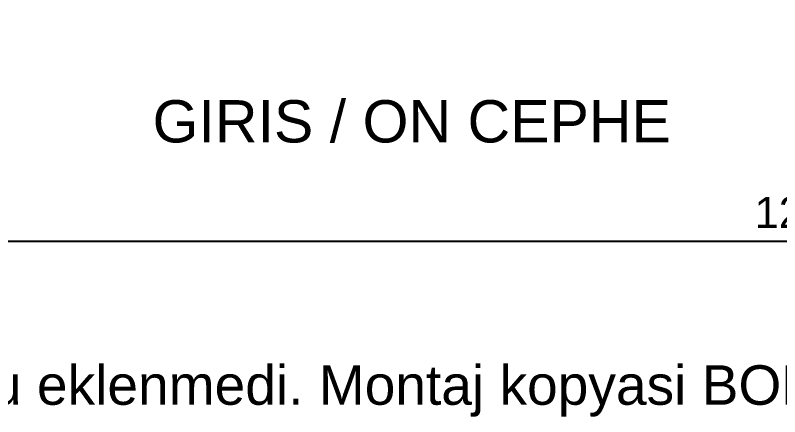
# Model space of a CAD drawing. Header units: millimetres. Extents: x -973 to 28250, y -35942 to 8545.
# Drawn here: x 18913 to 21625, y -25472 to -24049 of the extents above; entities that cross this region are included whole.
import ezdxf

# ---------------------------------------------------------------- set-up
doc = ezdxf.new("R2010")
doc.units = ezdxf.units.MM
doc.layers.add('R02_OLCU', color=4, linetype='Continuous')
doc.layers.add('R02_YAZI', color=7, linetype='Continuous')
doc.styles.get("Standard").update_dxf_attribs({"font": 'Arial.ttf'})
doc.dimstyles.new('ISO-25', dxfattribs={"dimtxt": 12, "dimasz": 3, "dimexe": 1.25, "dimexo": 0.625, "dimgap": 4, "dimtad": 1, "dimtxsty": 'Standard', "dimcen": 2.5, "dimadec": 0, "dimazin": 0, "dimtfac": 1, "dimtmove": 0, "dimatfit": 3, "dimfxl": 1, "dimarcsym": 0})

# ---------------------------------------------------------------- blocks, each defined once
blk = doc.blocks.new('*D354')
at = {"layer": 'Defpoints', "color": 0, "transparency": 16777216}
for p in [(15500, -24000), (28000, -24000), (28000, -24850)]:
    blk.add_point(p, dxfattribs=at)
at = {"layer": 'R02_OLCU', "color": 4, "lineweight": -2, "transparency": 16777216}
for p, q in [((15500, -24060), (15500, -24895)), ((28000, -24060), (28000, -24895)), ((15580, -24850), (27920, -24850))]:
    blk.add_line(p, q, dxfattribs=at)
at = {"layer": 'R02_OLCU', "color": 4, "transparency": 16777216}
for points in [[(15580, -24836.7), (15580, -24863.3), (15500, -24850)], [(27920, -24836.7), (27920, -24863.3), (28000, -24850)]]:
    blk.add_solid(points, dxfattribs=at)
at = {"layer": 'R02_OLCU', "color": 4, "transparency": 16777216, "insert": (21750, -24748.8), "char_height": 110, "attachment_point": 5}
blk.add_mtext('12500', dxfattribs=at)

msp = doc.modelspace()

# ---------------------------------------------------------------- texts
at = {"layer": 'R02_YAZI'}
for s, height, p in [('GIRIS / ON CEPHE', 150, (19400, -24500)), ('Standart 1255 panolara tekil boy olcusu eklenmedi. Montaj kopyasi BOM sayilmaz.', 140, (15500, -25430))]:
    msp.add_text(s, height=height, dxfattribs=at).set_placement(p)

# ---------------------------------------------------------------- dimensions: what is measured, and where the dimension line sits
at = {"layer": 'R02_OLCU'}
dim = msp.add_linear_dim(base=(28000, -24850), p1=(15500, -24000), p2=(28000, -24000), dimstyle='ISO-25', override={"dimtxt": 110, "dimasz": 80, "dimexe": 45, "dimexo": 60, "dimgap": 45, "dimdec": 1, "dimclrd": 4, "dimclre": 4, "dimclrt": 4, "dimtix": 1, "dimatfit": 1}, dxfattribs=at)
dim.commit()
dim.dimension.update_dxf_attribs({"geometry": '*D354', "text_midpoint": (21750, -24748.84)})

doc.saveas('drawing.dxf')
